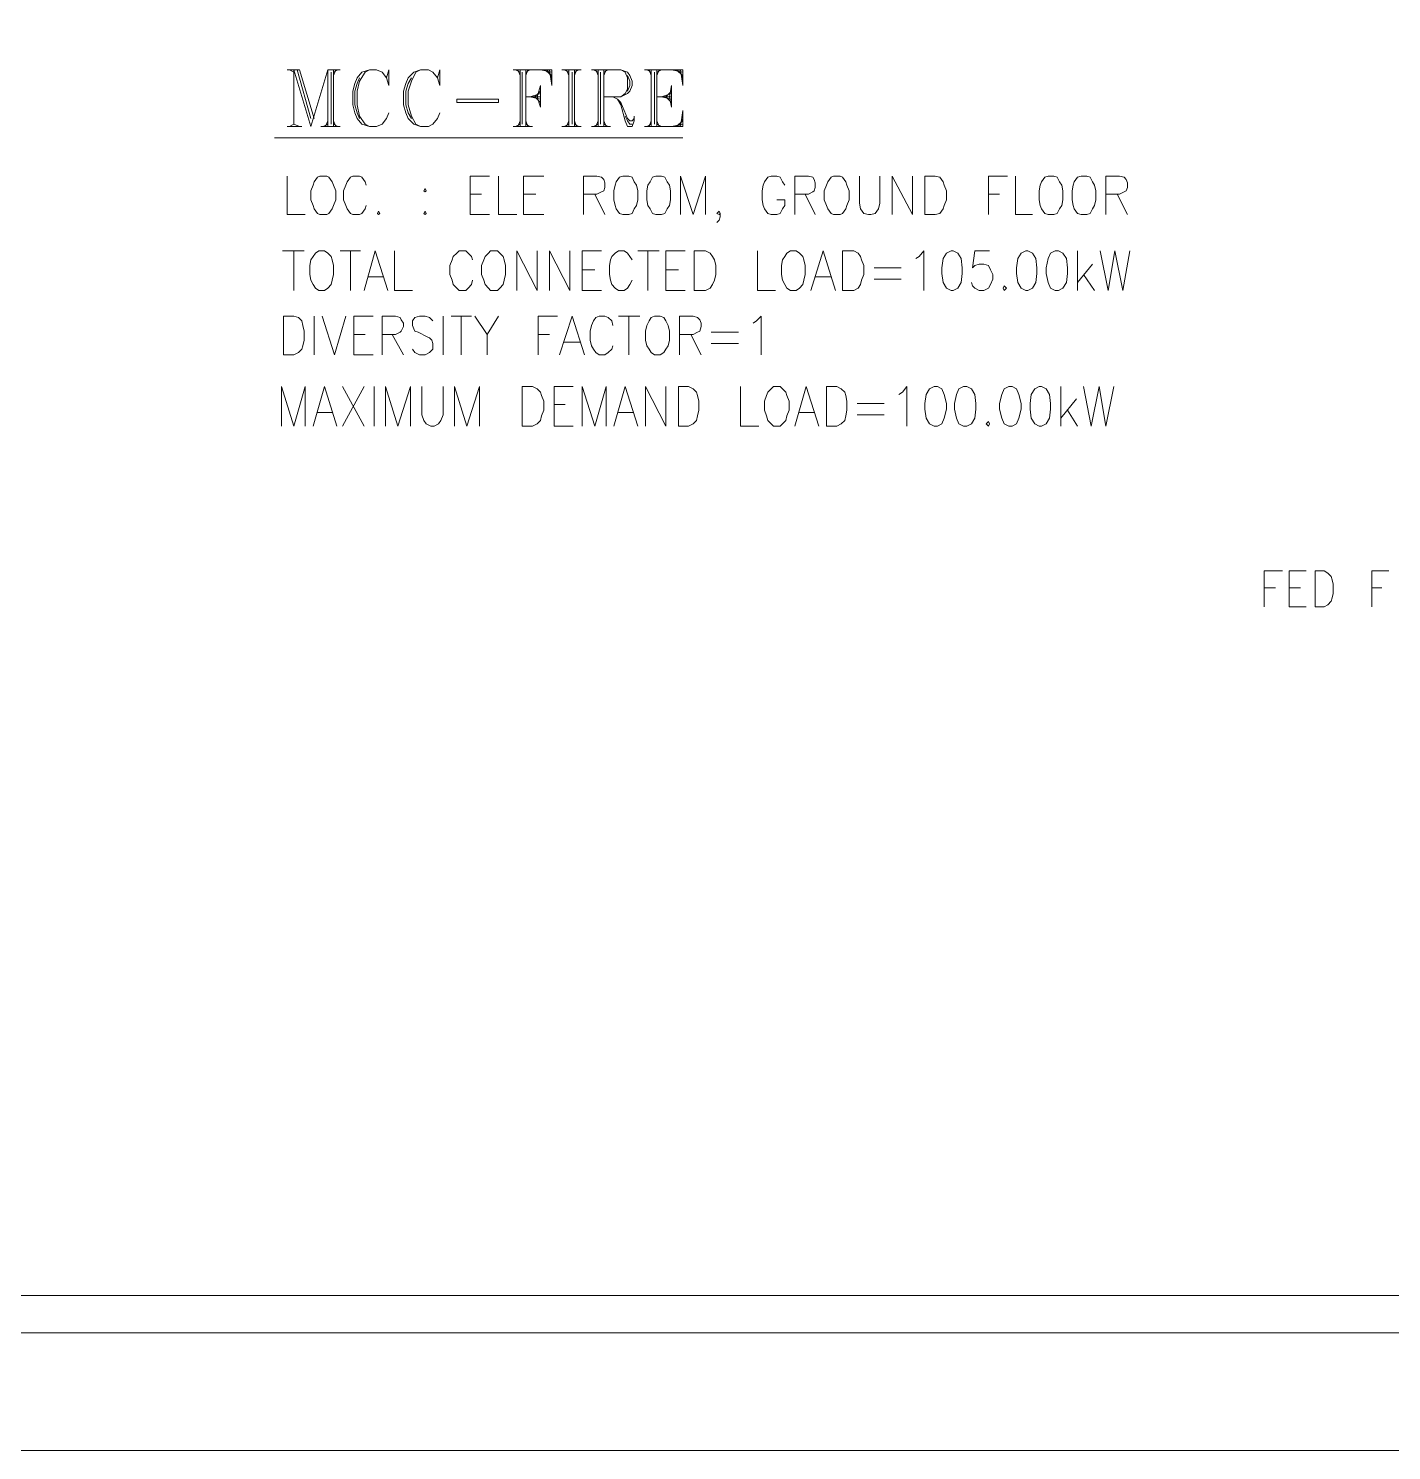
# Model space of a CAD drawing. Header units: inches. Extents: x 0.2 to 10.8, y 0.5 to 8.
# Drawn here: x 5.847 to 7.856, y 0.518 to 2.614 of the extents above; entities that cross this region are included whole.
import ezdxf

# ---------------------------------------------------------------- set-up
doc = ezdxf.new("R2010")
doc.units = ezdxf.units.IN
doc.header["$MEASUREMENT"] = 0
doc.layers.add('PDF_Geometry', color=7, linetype='Continuous')

msp = doc.modelspace()

# ---------------------------------------------------------------- linework, layer by layer
at = {"layer": 'PDF_Geometry', "lineweight": 13}
for points in [[(0.22, 7.9833), (10.7783, 7.9833), (10.7783, 0.5183), (0.22, 0.5183), (0.22, 7.9833)], [(0.3967, 0.6917), (0.3967, 7.81), (10.6017, 7.81), (10.6017, 0.6917), (0.3967, 0.6917)], [(6.2283, 2.5533), (6.2467, 2.5533)], [(6.2317, 2.5533), (6.2383, 2.55)], [(6.2383, 2.4733), (6.2383, 2.5533), (6.2633, 2.47)], [(6.2433, 2.5533), (6.2633, 2.4817)], [(6.2467, 2.5533), (6.2683, 2.4817)], [(6.2633, 2.47), (6.2883, 2.5533), (6.2883, 2.47)], [(6.2883, 2.5533), (6.3067, 2.5533)], [(6.2933, 2.55), (6.2933, 2.4733)], [(6.2967, 2.5533), (6.2967, 2.47)], [(6.3, 2.5533), (6.2967, 2.545)], [(6.3033, 2.5533), (6.2967, 2.55)], [(6.375, 2.5417), (6.3783, 2.5533), (6.3783, 2.53), (6.375, 2.5417), (6.3683, 2.55), (6.36, 2.5533), (6.35, 2.5533), (6.3383, 2.55), (6.3317, 2.5417), (6.3283, 2.5333), (6.325, 2.5217), (6.325, 2.5017), (6.3283, 2.49), (6.3317, 2.4817), (6.3383, 2.4733), (6.35, 2.47), (6.36, 2.47), (6.3683, 2.4733), (6.375, 2.4817), (6.3783, 2.49)], [(6.335, 2.5417), (6.3317, 2.5333), (6.3283, 2.5217), (6.3283, 2.5017), (6.3317, 2.49), (6.335, 2.4817)], [(6.35, 2.5533), (6.3433, 2.55), (6.335, 2.5367), (6.3317, 2.5217), (6.3317, 2.5017), (6.335, 2.485), (6.3433, 2.4733), (6.35, 2.47)], [(6.45, 2.5417), (6.4533, 2.5533), (6.4533, 2.53), (6.45, 2.5417), (6.4433, 2.55), (6.4367, 2.5533), (6.425, 2.5533), (6.415, 2.55), (6.4067, 2.5417), (6.4033, 2.5333), (6.4, 2.5217), (6.4, 2.5017), (6.4033, 2.49), (6.4067, 2.4817), (6.415, 2.4733), (6.425, 2.47), (6.4367, 2.47), (6.4433, 2.4733), (6.45, 2.4817), (6.4533, 2.49)], [(6.4117, 2.5417), (6.4067, 2.5333), (6.4033, 2.5217), (6.4033, 2.5017), (6.4067, 2.49), (6.4117, 2.4817)], [(6.425, 2.5533), (6.4183, 2.55), (6.4117, 2.5367), (6.4067, 2.5217), (6.4067, 2.5017), (6.4117, 2.485), (6.4183, 2.4733), (6.425, 2.47)], [(6.5617, 2.5533), (6.6183, 2.5533), (6.6183, 2.53)], [(6.565, 2.5533), (6.5717, 2.55)], [(6.5683, 2.5533), (6.5717, 2.545)], [(6.5717, 2.5533), (6.5717, 2.47)], [(6.575, 2.55), (6.575, 2.4733)], [(6.58, 2.5533), (6.58, 2.47)], [(6.5833, 2.5533), (6.58, 2.545)], [(6.5867, 2.5533), (6.58, 2.55)], [(6.6017, 2.5533), (6.6183, 2.55)], [(6.6083, 2.5533), (6.6183, 2.545)], [(6.6117, 2.5533), (6.6183, 2.5417)], [(6.615, 2.5533), (6.6183, 2.53)], [(6.6333, 2.5533), (6.6617, 2.5533)], [(6.6367, 2.5533), (6.6433, 2.55)], [(6.64, 2.5533), (6.6433, 2.545)], [(6.6433, 2.5533), (6.6433, 2.47)], [(6.6483, 2.55), (6.6483, 2.4733)], [(6.6517, 2.5533), (6.6517, 2.47)], [(6.655, 2.5533), (6.6517, 2.545)], [(6.6583, 2.5533), (6.6517, 2.55)], [(6.6767, 2.5533), (6.72, 2.5533), (6.73, 2.55), (6.7333, 2.545), (6.7367, 2.5367), (6.7367, 2.53), (6.7333, 2.5217), (6.73, 2.5183), (6.72, 2.5133), (6.695, 2.5133)], [(6.68, 2.5533), (6.6867, 2.55)], [(6.6833, 2.5533), (6.6867, 2.545)], [(6.6867, 2.5533), (6.6867, 2.47)], [(6.69, 2.55), (6.69, 2.4733)], [(6.695, 2.5533), (6.695, 2.47)], [(6.6983, 2.5533), (6.695, 2.545)], [(6.7017, 2.5533), (6.695, 2.55)], [(6.72, 2.5533), (6.7267, 2.55), (6.73, 2.5417), (6.73, 2.525), (6.7267, 2.5183), (6.72, 2.5133)], [(6.73, 2.545), (6.7333, 2.5367), (6.7333, 2.53), (6.73, 2.5217)], [(6.755, 2.5533), (6.8117, 2.5533), (6.8117, 2.53)], [(6.7583, 2.5533), (6.765, 2.55)], [(6.7617, 2.5533), (6.765, 2.545)], [(6.765, 2.5533), (6.765, 2.47)], [(6.77, 2.55), (6.77, 2.4733)], [(6.7733, 2.5533), (6.7733, 2.47)], [(6.7767, 2.5533), (6.7733, 2.545)], [(6.78, 2.5533), (6.7733, 2.55)], [(6.795, 2.5533), (6.8117, 2.55)], [(6.8017, 2.5533), (6.8117, 2.545)], [(6.805, 2.5533), (6.8117, 2.5417)], [(6.8083, 2.5533), (6.8117, 2.53)], [(6.6017, 2.5183), (6.5867, 2.5133), (6.6017, 2.51)], [(6.6017, 2.5217), (6.5933, 2.5133), (6.6017, 2.505)], [(6.6017, 2.53), (6.5967, 2.5133), (6.6017, 2.4983)], [(6.6017, 2.53), (6.6017, 2.4983)], [(6.795, 2.5183), (6.78, 2.5133), (6.795, 2.51)], [(6.795, 2.5217), (6.7867, 2.5133), (6.795, 2.505)], [(6.795, 2.53), (6.7917, 2.5133), (6.795, 2.4983)], [(6.795, 2.53), (6.795, 2.4983)], [(6.54, 2.505), (6.4783, 2.505), (6.4783, 2.51), (6.54, 2.51), (6.54, 2.505)], [(6.58, 2.5133), (6.6017, 2.5133)], [(6.7083, 2.5133), (6.715, 2.51), (6.72, 2.5017), (6.7267, 2.4783), (6.73, 2.47), (6.7367, 2.47), (6.74, 2.4783), (6.74, 2.485)], [(6.715, 2.51), (6.72, 2.505), (6.73, 2.4817), (6.7333, 2.4783), (6.7367, 2.4783), (6.74, 2.4817)], [(6.7733, 2.5133), (6.795, 2.5133)], [(6.2317, 2.47), (6.2383, 2.4733), (6.2467, 2.47)], [(6.2883, 2.4733), (6.2817, 2.47)], [(6.2883, 2.4783), (6.285, 2.47)], [(6.2967, 2.4783), (6.3, 2.47)], [(6.2967, 2.4733), (6.3033, 2.47)], [(6.5717, 2.4733), (6.565, 2.47)], [(6.5717, 2.4783), (6.5683, 2.47)], [(6.58, 2.4783), (6.5833, 2.47)], [(6.58, 2.4733), (6.5867, 2.47)], [(6.6433, 2.4733), (6.6367, 2.47)], [(6.6433, 2.4783), (6.64, 2.47)], [(6.6517, 2.4783), (6.655, 2.47)], [(6.6517, 2.4733), (6.6583, 2.47)], [(6.6867, 2.4733), (6.68, 2.47)], [(6.6867, 2.4783), (6.6833, 2.47)], [(6.695, 2.4783), (6.6983, 2.47)], [(6.695, 2.4733), (6.7017, 2.47)], [(6.7267, 2.485), (6.73, 2.4783), (6.7333, 2.4733), (6.7367, 2.4733)], [(6.755, 2.47), (6.8117, 2.47), (6.8117, 2.4933)], [(6.765, 2.4733), (6.7583, 2.47)], [(6.765, 2.4783), (6.7617, 2.47)], [(6.7733, 2.4783), (6.7767, 2.47)], [(6.7733, 2.4733), (6.78, 2.47)], [(6.795, 2.47), (6.8117, 2.4733)], [(6.8017, 2.47), (6.8117, 2.4783)], [(6.805, 2.47), (6.8117, 2.4817)], [(6.8083, 2.47), (6.8117, 2.4933)], [(6.21, 2.4533), (6.8117, 2.4533)], [(6.2283, 2.47), (6.25, 2.47)], [(6.2783, 2.47), (6.3067, 2.47)], [(6.5617, 2.47), (6.59, 2.47)], [(6.6333, 2.47), (6.6617, 2.47)], [(6.6767, 2.47), (6.705, 2.47)], [(6.2283, 2.3967), (6.2283, 2.34), (6.255, 2.34)], [(6.2767, 2.3967), (6.2733, 2.395), (6.2683, 2.3883), (6.2667, 2.3833), (6.2633, 2.375), (6.2633, 2.3617), (6.2667, 2.3533), (6.2683, 2.3483), (6.2733, 2.3417), (6.2767, 2.34), (6.2867, 2.34), (6.29, 2.3417), (6.295, 2.3483), (6.2967, 2.3533), (6.3, 2.3617), (6.3, 2.375), (6.2967, 2.3833), (6.295, 2.3883), (6.29, 2.395), (6.2867, 2.3967), (6.2767, 2.3967)], [(6.345, 2.3833), (6.3433, 2.3883), (6.3383, 2.395), (6.335, 2.3967), (6.325, 2.3967), (6.3217, 2.395), (6.3167, 2.3883), (6.315, 2.3833), (6.3117, 2.375), (6.3117, 2.3617), (6.315, 2.3533), (6.3167, 2.3483), (6.3217, 2.3417), (6.325, 2.34), (6.335, 2.34), (6.3383, 2.3417), (6.3433, 2.3483), (6.345, 2.3533)], [(6.4983, 2.34), (6.4983, 2.3967), (6.5267, 2.3967)], [(6.54, 2.3967), (6.54, 2.34), (6.5667, 2.34)], [(6.5767, 2.34), (6.5767, 2.3967), (6.6067, 2.3967)], [(6.665, 2.34), (6.665, 2.3967), (6.685, 2.3967), (6.6917, 2.395), (6.695, 2.3917), (6.6967, 2.3867), (6.6967, 2.38), (6.695, 2.375), (6.6917, 2.3733), (6.685, 2.37), (6.665, 2.37)], [(6.7233, 2.3967), (6.7183, 2.395), (6.7133, 2.3883), (6.7117, 2.3833), (6.71, 2.375), (6.71, 2.3617), (6.7117, 2.3533), (6.7133, 2.3483), (6.7183, 2.3417), (6.7233, 2.34), (6.7317, 2.34), (6.7367, 2.3417), (6.74, 2.3483), (6.7433, 2.3533), (6.745, 2.3617), (6.745, 2.375), (6.7433, 2.3833), (6.74, 2.3883), (6.7367, 2.395), (6.7317, 2.3967), (6.7233, 2.3967)], [(6.7717, 2.3967), (6.7667, 2.395), (6.7633, 2.3883), (6.76, 2.3833), (6.7583, 2.375), (6.7583, 2.3617), (6.76, 2.3533), (6.7633, 2.3483), (6.7667, 2.3417), (6.7717, 2.34), (6.78, 2.34), (6.785, 2.3417), (6.7883, 2.3483), (6.7917, 2.3533), (6.7933, 2.3617), (6.7933, 2.375), (6.7917, 2.3833), (6.7883, 2.3883), (6.785, 2.395), (6.78, 2.3967), (6.7717, 2.3967)], [(6.8083, 2.34), (6.8083, 2.3967), (6.8267, 2.34), (6.845, 2.3967), (6.845, 2.34)], [(6.9617, 2.3833), (6.9583, 2.3883), (6.955, 2.395), (6.95, 2.3967), (6.9417, 2.3967), (6.9367, 2.395), (6.9317, 2.3883), (6.93, 2.3833), (6.9283, 2.375), (6.9283, 2.3617), (6.93, 2.3533), (6.9317, 2.3483), (6.9367, 2.3417), (6.9417, 2.34), (6.95, 2.34), (6.955, 2.3417), (6.9583, 2.3483), (6.9617, 2.3533), (6.9617, 2.3617), (6.95, 2.3617)], [(6.9767, 2.34), (6.9767, 2.3967), (6.9967, 2.3967), (7.0033, 2.395), (7.005, 2.3917), (7.0067, 2.3867), (7.0067, 2.38), (7.005, 2.375), (7.0033, 2.3733), (6.9967, 2.37), (6.9767, 2.37)], [(7.0333, 2.3967), (7.03, 2.395), (7.025, 2.3883), (7.0233, 2.3833), (7.02, 2.375), (7.02, 2.3617), (7.0233, 2.3533), (7.025, 2.3483), (7.03, 2.3417), (7.0333, 2.34), (7.0433, 2.34), (7.0467, 2.3417), (7.0517, 2.3483), (7.0533, 2.3533), (7.0567, 2.3617), (7.0567, 2.375), (7.0533, 2.3833), (7.0517, 2.3883), (7.0467, 2.395), (7.0433, 2.3967), (7.0333, 2.3967)], [(7.0717, 2.3967), (7.0717, 2.3567), (7.0733, 2.3483), (7.0783, 2.3417), (7.085, 2.34), (7.0883, 2.34), (7.095, 2.3417), (7.1, 2.3483), (7.1017, 2.3567), (7.1017, 2.3967)], [(7.12, 2.34), (7.12, 2.3967), (7.15, 2.34), (7.15, 2.3967)], [(7.1683, 2.34), (7.1683, 2.3967), (7.1833, 2.3967), (7.19, 2.395), (7.195, 2.3883), (7.1967, 2.3833), (7.2, 2.375), (7.2, 2.3617), (7.1967, 2.3533), (7.195, 2.3483), (7.19, 2.3417), (7.1833, 2.34), (7.1683, 2.34)], [(7.2617, 2.34), (7.2617, 2.3967), (7.29, 2.3967)], [(7.3017, 2.3967), (7.3017, 2.34), (7.3267, 2.34)], [(7.35, 2.3967), (7.345, 2.395), (7.34, 2.3883), (7.3383, 2.3833), (7.3367, 2.375), (7.3367, 2.3617), (7.3383, 2.3533), (7.34, 2.3483), (7.345, 2.3417), (7.35, 2.34), (7.3583, 2.34), (7.3633, 2.3417), (7.3667, 2.3483), (7.37, 2.3533), (7.3717, 2.3617), (7.3717, 2.375), (7.37, 2.3833), (7.3667, 2.3883), (7.3633, 2.395), (7.3583, 2.3967), (7.35, 2.3967)], [(7.3983, 2.3967), (7.3933, 2.395), (7.3883, 2.3883), (7.3867, 2.3833), (7.385, 2.375), (7.385, 2.3617), (7.3867, 2.3533), (7.3883, 2.3483), (7.3933, 2.3417), (7.3983, 2.34), (7.4067, 2.34), (7.4117, 2.3417), (7.415, 2.3483), (7.4183, 2.3533), (7.42, 2.3617), (7.42, 2.375), (7.4183, 2.3833), (7.415, 2.3883), (7.4117, 2.395), (7.4067, 2.3967), (7.3983, 2.3967)], [(7.435, 2.34), (7.435, 2.3967), (7.455, 2.3967), (7.4617, 2.395), (7.465, 2.3917), (7.4667, 2.3867), (7.4667, 2.38), (7.465, 2.375), (7.4617, 2.3733), (7.455, 2.37), (7.435, 2.37)], [(6.4317, 2.3783), (6.43, 2.375), (6.4317, 2.3733), (6.4333, 2.375), (6.4317, 2.3783)], [(6.4983, 2.37), (6.515, 2.37)], [(6.5767, 2.37), (6.595, 2.37)], [(6.6817, 2.37), (6.6967, 2.34)], [(6.9917, 2.37), (7.0067, 2.34)], [(7.2617, 2.37), (7.2783, 2.37)], [(7.4517, 2.37), (7.4667, 2.34)], [(6.3633, 2.345), (6.3617, 2.3417), (6.3633, 2.34), (6.365, 2.3417), (6.3633, 2.345)], [(6.4317, 2.345), (6.43, 2.3417), (6.4317, 2.34), (6.4333, 2.3417), (6.4317, 2.345)], [(6.4983, 2.34), (6.5267, 2.34)], [(6.5767, 2.34), (6.6067, 2.34)], [(6.8667, 2.3417), (6.865, 2.34), (6.8617, 2.3417), (6.865, 2.345), (6.8667, 2.3417), (6.8667, 2.3367), (6.865, 2.3317), (6.8617, 2.3283)], [(6.2217, 2.2867), (6.2533, 2.2867)], [(6.2383, 2.2867), (6.2383, 2.2283)], [(6.275, 2.2867), (6.27, 2.2833), (6.2667, 2.2783), (6.2633, 2.2733), (6.2617, 2.265), (6.2617, 2.2517), (6.2633, 2.2433), (6.2667, 2.2367), (6.27, 2.2317), (6.275, 2.2283), (6.2833, 2.2283), (6.2883, 2.2317), (6.2933, 2.2367), (6.295, 2.2433), (6.2967, 2.2517), (6.2967, 2.265), (6.295, 2.2733), (6.2933, 2.2783), (6.2883, 2.2833), (6.2833, 2.2867), (6.275, 2.2867)], [(6.3067, 2.2867), (6.3367, 2.2867)], [(6.3217, 2.2867), (6.3217, 2.2283)], [(6.3417, 2.2283), (6.3583, 2.2867), (6.3767, 2.2283)], [(6.3867, 2.2867), (6.3867, 2.2283), (6.4133, 2.2283)], [(6.5017, 2.2733), (6.5, 2.2783), (6.495, 2.2833), (6.4917, 2.2867), (6.4817, 2.2867), (6.4783, 2.2833), (6.4733, 2.2783), (6.4717, 2.2733), (6.4683, 2.265), (6.4683, 2.2517), (6.4717, 2.2433), (6.4733, 2.2367), (6.4783, 2.2317), (6.4817, 2.2283), (6.4917, 2.2283), (6.495, 2.2317), (6.5, 2.2367), (6.5017, 2.2433)], [(6.5283, 2.2867), (6.525, 2.2833), (6.52, 2.2783), (6.5183, 2.2733), (6.515, 2.265), (6.515, 2.2517), (6.5183, 2.2433), (6.52, 2.2367), (6.525, 2.2317), (6.5283, 2.2283), (6.5383, 2.2283), (6.5417, 2.2317), (6.5467, 2.2367), (6.5483, 2.2433), (6.55, 2.2517), (6.55, 2.265), (6.5483, 2.2733), (6.5467, 2.2783), (6.5417, 2.2833), (6.5383, 2.2867), (6.5283, 2.2867)], [(6.5667, 2.2283), (6.5667, 2.2867), (6.5967, 2.2283), (6.5967, 2.2867)], [(6.615, 2.2283), (6.615, 2.2867), (6.645, 2.2283), (6.645, 2.2867)], [(6.6633, 2.2283), (6.6633, 2.2867), (6.6917, 2.2867)], [(6.7367, 2.2733), (6.7333, 2.2783), (6.73, 2.2833), (6.725, 2.2867), (6.7167, 2.2867), (6.7117, 2.2833), (6.7067, 2.2783), (6.705, 2.2733), (6.7033, 2.265), (6.7033, 2.2517), (6.705, 2.2433), (6.7067, 2.2367), (6.7117, 2.2317), (6.7167, 2.2283), (6.725, 2.2283), (6.73, 2.2317), (6.7333, 2.2367), (6.7367, 2.2433)], [(6.745, 2.2867), (6.7767, 2.2867)], [(6.76, 2.2867), (6.76, 2.2283)], [(6.7867, 2.2283), (6.7867, 2.2867), (6.815, 2.2867)], [(6.8283, 2.2283), (6.8283, 2.2867), (6.845, 2.2867), (6.8517, 2.2833), (6.855, 2.2783), (6.8583, 2.2733), (6.86, 2.265), (6.86, 2.2517), (6.8583, 2.2433), (6.855, 2.2367), (6.8517, 2.2317), (6.845, 2.2283), (6.8283, 2.2283)], [(6.9217, 2.2867), (6.9217, 2.2283), (6.9483, 2.2283)], [(6.97, 2.2867), (6.965, 2.2833), (6.9617, 2.2783), (6.9583, 2.2733), (6.9567, 2.265), (6.9567, 2.2517), (6.9583, 2.2433), (6.9617, 2.2367), (6.965, 2.2317), (6.97, 2.2283), (6.9783, 2.2283), (6.9833, 2.2317), (6.9883, 2.2367), (6.99, 2.2433), (6.9917, 2.2517), (6.9917, 2.265), (6.99, 2.2733), (6.9883, 2.2783), (6.9833, 2.2833), (6.9783, 2.2867), (6.97, 2.2867)], [(7, 2.2283), (7.0183, 2.2867), (7.0367, 2.2283)], [(7.0467, 2.2283), (7.0467, 2.2867), (7.0633, 2.2867), (7.07, 2.2833), (7.0733, 2.2783), (7.075, 2.2733), (7.0783, 2.265), (7.0783, 2.2517), (7.075, 2.2433), (7.0733, 2.2367), (7.07, 2.2317), (7.0633, 2.2283), (7.0467, 2.2283)], [(7.155, 2.275), (7.16, 2.2783), (7.1667, 2.2867), (7.1667, 2.2283)], [(7.2067, 2.2867), (7.2, 2.2833), (7.195, 2.275), (7.1933, 2.2617), (7.1933, 2.2533), (7.195, 2.24), (7.2, 2.2317), (7.2067, 2.2283), (7.21, 2.2283), (7.2167, 2.2317), (7.2217, 2.24), (7.2233, 2.2533), (7.2233, 2.2617), (7.2217, 2.275), (7.2167, 2.2833), (7.21, 2.2867), (7.2067, 2.2867)], [(7.2633, 2.2867), (7.2417, 2.2867), (7.2383, 2.2617), (7.2417, 2.265), (7.2483, 2.2667), (7.255, 2.2667), (7.2617, 2.265), (7.265, 2.2583), (7.2683, 2.2517), (7.2683, 2.245), (7.265, 2.2367), (7.2617, 2.2317), (7.255, 2.2283), (7.2483, 2.2283), (7.2417, 2.2317), (7.2383, 2.235), (7.2367, 2.24)], [(7.3167, 2.2867), (7.31, 2.2833), (7.305, 2.275), (7.3033, 2.2617), (7.3033, 2.2533), (7.305, 2.24), (7.31, 2.2317), (7.3167, 2.2283), (7.32, 2.2283), (7.3267, 2.2317), (7.3317, 2.24), (7.3333, 2.2533), (7.3333, 2.2617), (7.3317, 2.275), (7.3267, 2.2833), (7.32, 2.2867), (7.3167, 2.2867)], [(7.36, 2.2867), (7.3533, 2.2833), (7.35, 2.275), (7.3467, 2.2617), (7.3467, 2.2533), (7.35, 2.24), (7.3533, 2.2317), (7.36, 2.2283), (7.365, 2.2283), (7.3717, 2.2317), (7.3767, 2.24), (7.3783, 2.2533), (7.3783, 2.2617), (7.3767, 2.275), (7.3717, 2.2833), (7.365, 2.2867), (7.36, 2.2867)], [(7.3933, 2.2867), (7.3933, 2.2283)], [(7.4267, 2.2867), (7.4383, 2.2283), (7.4483, 2.2867), (7.46, 2.2283), (7.47, 2.2867)], [(7.415, 2.2667), (7.3933, 2.24)], [(6.3483, 2.2483), (6.37, 2.2483)], [(6.6633, 2.2583), (6.6817, 2.2583)], [(6.7867, 2.2583), (6.805, 2.2583)], [(7.0067, 2.2483), (7.03, 2.2483)], [(7.0933, 2.2617), (7.1333, 2.2617)], [(7.0933, 2.245), (7.1333, 2.245)], [(7.4017, 2.2517), (7.4183, 2.2283)], [(6.6633, 2.2283), (6.6917, 2.2283)], [(6.7867, 2.2283), (6.815, 2.2283)], [(7.285, 2.235), (7.2833, 2.2317), (7.285, 2.2283), (7.2883, 2.2317), (7.285, 2.235)], [(6.2233, 2.1333), (6.2233, 2.19), (6.2383, 2.19), (6.245, 2.1883), (6.25, 2.1833), (6.2517, 2.1767), (6.2533, 2.1683), (6.2533, 2.155), (6.2517, 2.1467), (6.25, 2.1417), (6.245, 2.1367), (6.2383, 2.1333), (6.2233, 2.1333)], [(6.2683, 2.19), (6.2683, 2.1333)], [(6.28, 2.19), (6.2983, 2.1333), (6.315, 2.19)], [(6.3267, 2.1333), (6.3267, 2.19), (6.355, 2.19)], [(6.3683, 2.1333), (6.3683, 2.19), (6.3883, 2.19), (6.395, 2.1883), (6.3967, 2.185), (6.4, 2.18), (6.4, 2.175), (6.3967, 2.1683), (6.395, 2.1667), (6.3883, 2.1633), (6.3683, 2.1633)], [(6.4433, 2.1833), (6.4383, 2.1883), (6.4317, 2.19), (6.4233, 2.19), (6.4167, 2.1883), (6.4133, 2.1833), (6.4133, 2.1767), (6.415, 2.1717), (6.4167, 2.1683), (6.4217, 2.1667), (6.435, 2.16), (6.4383, 2.1583), (6.4417, 2.155), (6.4433, 2.15), (6.4433, 2.1417), (6.4383, 2.1367), (6.4317, 2.1333), (6.4233, 2.1333), (6.4167, 2.1367), (6.4133, 2.1417)], [(6.4583, 2.19), (6.4583, 2.1333)], [(6.47, 2.19), (6.5, 2.19)], [(6.485, 2.19), (6.485, 2.1333)], [(6.505, 2.19), (6.5233, 2.1633), (6.5233, 2.1333)], [(6.54, 2.19), (6.5233, 2.1633)], [(6.5983, 2.1333), (6.5983, 2.19), (6.6267, 2.19)], [(6.63, 2.1333), (6.6483, 2.19), (6.6667, 2.1333)], [(6.7083, 2.1767), (6.7067, 2.1833), (6.7017, 2.1883), (6.6967, 2.19), (6.6883, 2.19), (6.6833, 2.1883), (6.68, 2.1833), (6.6767, 2.1767), (6.675, 2.1683), (6.675, 2.155), (6.6767, 2.1467), (6.68, 2.1417), (6.6833, 2.1367), (6.6883, 2.1333), (6.6967, 2.1333), (6.7017, 2.1367), (6.7067, 2.1417), (6.7083, 2.1467)], [(6.7167, 2.19), (6.7483, 2.19)], [(6.7317, 2.19), (6.7317, 2.1333)], [(6.77, 2.19), (6.765, 2.1883), (6.7617, 2.1833), (6.7583, 2.1767), (6.7567, 2.1683), (6.7567, 2.155), (6.7583, 2.1467), (6.7617, 2.1417), (6.765, 2.1367), (6.77, 2.1333), (6.7783, 2.1333), (6.7833, 2.1367), (6.7867, 2.1417), (6.79, 2.1467), (6.7917, 2.155), (6.7917, 2.1683), (6.79, 2.1767), (6.7867, 2.1833), (6.7833, 2.1883), (6.7783, 2.19), (6.77, 2.19)], [(6.8067, 2.1333), (6.8067, 2.19), (6.8267, 2.19), (6.8333, 2.1883), (6.8367, 2.185), (6.8383, 2.18), (6.8383, 2.175), (6.8367, 2.1683), (6.8333, 2.1667), (6.8267, 2.1633), (6.8067, 2.1633)], [(6.915, 2.18), (6.92, 2.1833), (6.9267, 2.19), (6.9267, 2.1333)], [(6.3267, 2.1633), (6.3433, 2.1633)], [(6.3833, 2.1633), (6.4, 2.1333)], [(6.5983, 2.1633), (6.615, 2.1633)], [(6.8233, 2.1633), (6.8383, 2.1333)], [(6.8533, 2.1667), (6.8933, 2.1667)], [(6.6367, 2.1517), (6.66, 2.1517)], [(6.8533, 2.15), (6.8933, 2.15)], [(6.3267, 2.1333), (6.355, 2.1333)], [(6.22, 2.0283), (6.22, 2.0867), (6.2383, 2.0283), (6.255, 2.0867), (6.255, 2.0283)], [(6.2667, 2.0283), (6.2833, 2.0867), (6.3017, 2.0283)], [(6.31, 2.0867), (6.3417, 2.0283)], [(6.3417, 2.0867), (6.31, 2.0283)], [(6.3567, 2.0867), (6.3567, 2.0283)], [(6.3733, 2.0283), (6.3733, 2.0867), (6.3917, 2.0283), (6.41, 2.0867), (6.41, 2.0283)], [(6.4267, 2.0867), (6.4267, 2.045), (6.43, 2.0367), (6.4333, 2.0317), (6.44, 2.0283), (6.445, 2.0283), (6.4517, 2.0317), (6.455, 2.0367), (6.4583, 2.045), (6.4583, 2.0867)], [(6.475, 2.0283), (6.475, 2.0867), (6.4933, 2.0283), (6.5117, 2.0867), (6.5117, 2.0283)], [(6.575, 2.0283), (6.575, 2.0867), (6.59, 2.0867), (6.5967, 2.0833), (6.6017, 2.0783), (6.6033, 2.0733), (6.6067, 2.065), (6.6067, 2.0517), (6.6033, 2.0433), (6.6017, 2.0367), (6.5967, 2.0317), (6.59, 2.0283), (6.575, 2.0283)], [(6.6217, 2.0283), (6.6217, 2.0867), (6.65, 2.0867)], [(6.6633, 2.0283), (6.6633, 2.0867), (6.6817, 2.0283), (6.6983, 2.0867), (6.6983, 2.0283)], [(6.71, 2.0283), (6.7267, 2.0867), (6.745, 2.0283)], [(6.7567, 2.0283), (6.7567, 2.0867), (6.7867, 2.0283), (6.7867, 2.0867)], [(6.805, 2.0283), (6.805, 2.0867), (6.82, 2.0867), (6.8267, 2.0833), (6.8317, 2.0783), (6.8333, 2.0733), (6.835, 2.065), (6.835, 2.0517), (6.8333, 2.0433), (6.8317, 2.0367), (6.8267, 2.0317), (6.82, 2.0283), (6.805, 2.0283)], [(6.8967, 2.0867), (6.8967, 2.0283), (6.9233, 2.0283)], [(6.945, 2.0867), (6.9417, 2.0833), (6.9367, 2.0783), (6.935, 2.0733), (6.9317, 2.065), (6.9317, 2.0517), (6.935, 2.0433), (6.9367, 2.0367), (6.9417, 2.0317), (6.945, 2.0283), (6.955, 2.0283), (6.9583, 2.0317), (6.9633, 2.0367), (6.965, 2.0433), (6.9683, 2.0517), (6.9683, 2.065), (6.965, 2.0733), (6.9633, 2.0783), (6.9583, 2.0833), (6.955, 2.0867), (6.945, 2.0867)], [(6.9767, 2.0283), (6.9933, 2.0867), (7.0117, 2.0283)], [(7.0233, 2.0283), (7.0233, 2.0867), (7.0383, 2.0867), (7.045, 2.0833), (7.05, 2.0783), (7.0517, 2.0733), (7.0533, 2.065), (7.0533, 2.0517), (7.0517, 2.0433), (7.05, 2.0367), (7.045, 2.0317), (7.0383, 2.0283), (7.0233, 2.0283)], [(7.13, 2.075), (7.135, 2.0783), (7.1417, 2.0867), (7.1417, 2.0283)], [(7.1817, 2.0867), (7.175, 2.0833), (7.17, 2.075), (7.1683, 2.0617), (7.1683, 2.0533), (7.17, 2.04), (7.175, 2.0317), (7.1817, 2.0283), (7.1867, 2.0283), (7.1933, 2.0317), (7.1967, 2.04), (7.2, 2.0533), (7.2, 2.0617), (7.1967, 2.075), (7.1933, 2.0833), (7.1867, 2.0867), (7.1817, 2.0867)], [(7.225, 2.0867), (7.2183, 2.0833), (7.215, 2.075), (7.2117, 2.0617), (7.2117, 2.0533), (7.215, 2.04), (7.2183, 2.0317), (7.225, 2.0283), (7.23, 2.0283), (7.2367, 2.0317), (7.2417, 2.04), (7.2433, 2.0533), (7.2433, 2.0617), (7.2417, 2.075), (7.2367, 2.0833), (7.23, 2.0867), (7.225, 2.0867)], [(7.2917, 2.0867), (7.285, 2.0833), (7.2817, 2.075), (7.2783, 2.0617), (7.2783, 2.0533), (7.2817, 2.04), (7.285, 2.0317), (7.2917, 2.0283), (7.2967, 2.0283), (7.3033, 2.0317), (7.3067, 2.04), (7.31, 2.0533), (7.31, 2.0617), (7.3067, 2.075), (7.3033, 2.0833), (7.2967, 2.0867), (7.2917, 2.0867)], [(7.3367, 2.0867), (7.33, 2.0833), (7.325, 2.075), (7.3233, 2.0617), (7.3233, 2.0533), (7.325, 2.04), (7.33, 2.0317), (7.3367, 2.0283), (7.34, 2.0283), (7.3467, 2.0317), (7.3517, 2.04), (7.3533, 2.0533), (7.3533, 2.0617), (7.3517, 2.075), (7.3467, 2.0833), (7.34, 2.0867), (7.3367, 2.0867)], [(7.3683, 2.0867), (7.3683, 2.0283)], [(7.4017, 2.0867), (7.4133, 2.0283), (7.425, 2.0867), (7.435, 2.0283), (7.4467, 2.0867)], [(6.6217, 2.06), (6.6383, 2.06)], [(7.0683, 2.0617), (7.1083, 2.0617)], [(7.3917, 2.0683), (7.3683, 2.04)], [(6.2733, 2.0483), (6.295, 2.0483)], [(6.7167, 2.0483), (6.7383, 2.0483)], [(6.9833, 2.0483), (7.005, 2.0483)], [(7.0683, 2.045), (7.1083, 2.045)], [(7.2617, 2.035), (7.2583, 2.0317), (7.2617, 2.0283), (7.2633, 2.0317), (7.2617, 2.035)], [(7.3783, 2.0517), (7.3933, 2.0283)], [(6.6217, 2.0283), (6.65, 2.0283)], [(7.6683, 1.7617), (7.6683, 1.815), (7.695, 1.815)], [(7.705, 1.7617), (7.705, 1.815), (7.73, 1.815)], [(7.7433, 1.7617), (7.7433, 1.815), (7.7567, 1.815), (7.7617, 1.8117), (7.7667, 1.8067), (7.7683, 1.8017), (7.77, 1.795), (7.77, 1.7817), (7.7683, 1.775), (7.7667, 1.77), (7.7617, 1.765), (7.7567, 1.7617), (7.7433, 1.7617)], [(7.8267, 1.7617), (7.8267, 1.815), (7.8517, 1.815)], [(7.6683, 1.79), (7.685, 1.79)], [(7.705, 1.79), (7.7217, 1.79)], [(7.8267, 1.79), (7.8417, 1.79)], [(7.705, 1.7617), (7.73, 1.7617)], [(10.4933, 0.7467), (0.5067, 0.7467)]]:
    msp.add_lwpolyline(points, dxfattribs=at)

doc.saveas('drawing.dxf')
